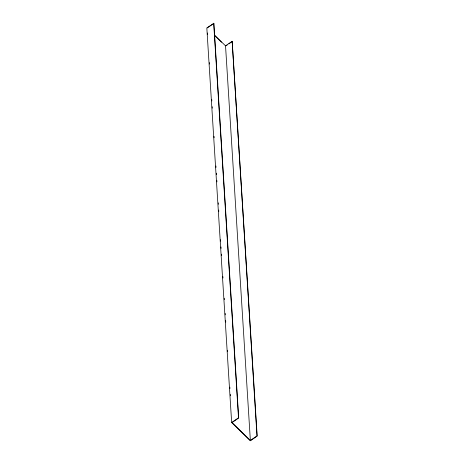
<?xml version="1.0" encoding="UTF-8"?>
<svg xmlns="http://www.w3.org/2000/svg" width="464" height="464" viewBox="0 0 464 464"><rect width="100%" height="100%" fill="white"/><g stroke="black" fill="none" stroke-linecap="round" stroke-linejoin="round"><path stroke-width="0.7" d="M250.363 440.458L232.064 422.559L238.693 418L213.869 23.38L206.822 27.915L231.652 422.536L250.316 440.8L257.178 436.085L232.162 41.284L225.533 45.843L250.363 440.458L256.992 435.899L232.162 41.284M207.24 27.939L213.869 23.38M226.061 45.791L227.203 45.002M228.92 43.825L232.348 41.464M231.652 422.536L238.508 417.82L213.684 23.2M214.351 34.904L225.533 45.843M214.391 35.322L221.456 42.23M207.559 33.002L207.646 34.446M209.421 62.634L209.513 64.078M211.741 99.493L211.833 100.937M212.193 106.72L212.286 108.164M214.061 136.352L214.148 137.796M215.922 165.984L216.015 167.429M216.381 173.211L216.468 174.655M216.833 180.438L216.926 181.888M218.242 202.843L218.335 204.293M218.695 210.07L218.788 211.52M220.562 239.702L220.649 241.152M221.015 246.935L221.108 248.379M221.473 254.162L221.56 255.606M222.882 276.567L222.969 278.011M224.245 298.248L224.338 299.692M225.197 313.426L225.289 314.87M225.655 320.653L225.748 322.097M227.517 350.285L227.609 351.729M229.837 387.144L229.929 388.588M230.295 394.371L230.382 395.815"/></g></svg>
